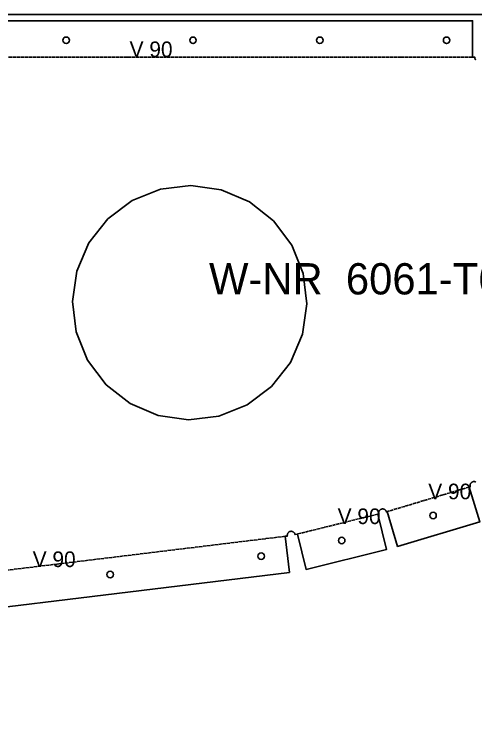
# Model space of a CAD drawing. Header units: millimetres. Extents: x 0 to 2438, y 0 to 1219.
# Drawn here: x 1523.5 to 1700.7, y 942.9 to 1219 of the extents above; entities that cross this region are included whole.
import ezdxf

# ---------------------------------------------------------------- set-up
doc = ezdxf.new("R2010")
doc.units = ezdxf.units.MM
doc.linetypes.add('DASHED', pattern=[1.524, 1.27, -0.254])
for name, color, linetype in [('CUT', 7, 'CONTINUOUS'), ('ETCH', 8, 'CONTINUOUS'), ('HOLE', 6, 'CONTINUOUS'), ('VALLEY', 1, 'DASHED')]:
    doc.layers.add(name, color=color, linetype=linetype)

msp = doc.modelspace()

# ---------------------------------------------------------------- linework, layer by layer
at = {"layer": 'CUT'}
for points in [[(1435.94, 1216.56), (1699.56, 1216.56), (1699.56, 1202.59), (1700.37, 1202.59), (1700.37, 1202.45), (1700.38, 1202.3), (1700.4, 1202.16), (1700.44, 1202.01), (1700.49, 1201.88), (1700.55, 1201.74), (1700.63, 1201.62), (1700.72, 1201.5)], [(1700.76, 1039.47), (1700.62, 1039.53), (1700.48, 1039.58), (1700.34, 1039.61), (1700.19, 1039.63), (1700.05, 1039.64), (1699.9, 1039.63), (1699.75, 1039.61), (1699.61, 1039.57), (1699.47, 1039.52), (1699.34, 1039.45), (1699.22, 1039.37), (1699.1, 1039.29), (1698.99, 1039.18), (1698.89, 1039.07), (1698.81, 1038.95), (1698.73, 1038.83), (1698.67, 1038.69), (1698.63, 1038.55), (1698.59, 1038.41), (1698.57, 1038.27), (1698.57, 1038.12), (1698.58, 1037.97), (1698.6, 1037.83), (1698.64, 1037.68), (1698.64, 1037.66), (1698.27, 1037.55), (1702.28, 1024.17), (1670.75, 1014.74), (1666.75, 1028.13), (1666.4, 1028.02), (1666.38, 1028.09), (1666.33, 1028.23), (1666.27, 1028.36), (1666.19, 1028.49), (1666.1, 1028.61), (1666, 1028.71), (1665.89, 1028.81), (1665.77, 1028.9), (1665.64, 1028.97), (1665.51, 1029.03), (1665.37, 1029.08), (1665.23, 1029.11), (1665.08, 1029.13), (1664.93, 1029.14), (1664.79, 1029.13), (1664.64, 1029.1), (1664.5, 1029.07), (1664.36, 1029.02), (1664.23, 1028.95), (1664.1, 1028.87), (1663.99, 1028.78), (1663.88, 1028.68), (1663.78, 1028.57), (1663.69, 1028.45), (1663.62, 1028.33), (1663.56, 1028.19), (1663.51, 1028.05), (1663.48, 1027.91), (1663.46, 1027.76), (1663.45, 1027.62), (1663.46, 1027.47), (1663.49, 1027.32), (1663.51, 1027.23), (1663.16, 1027.15), (1666.52, 1013.59), (1635.57, 1005.92), (1632.21, 1019.49), (1631.32, 1019.27), (1631.31, 1019.36), (1631.27, 1019.51), (1631.22, 1019.64), (1631.15, 1019.78), (1631.08, 1019.9), (1630.99, 1020.02), (1630.89, 1020.13), (1630.78, 1020.22), (1630.66, 1020.31), (1630.53, 1020.38), (1630.4, 1020.44), (1630.26, 1020.49), (1630.11, 1020.53), (1629.97, 1020.55), (1629.82, 1020.55), (1629.67, 1020.54), (1629.53, 1020.52), (1629.39, 1020.48), (1629.25, 1020.43), (1629.12, 1020.36), (1628.99, 1020.29), (1628.87, 1020.2), (1628.77, 1020.1), (1628.67, 1019.99), (1628.58, 1019.87), (1628.51, 1019.74), (1628.45, 1019.61), (1628.4, 1019.47), (1628.37, 1019.32), (1628.35, 1019.18), (1628.34, 1019.03), (1628.35, 1018.88), (1628.38, 1018.74), (1628.38, 1018.73), (1627.47, 1018.62), (1629.16, 1004.75), (1435.25, 981.16)]]:
    msp.add_lwpolyline(points, dxfattribs=at)
msp.add_lwpolyline([(1578.72, 1064.98), (1590.35, 1063.32), (1602.01, 1064.72), (1612.91, 1069.1), (1622.31, 1076.15), (1629.56, 1085.39), (1634.18, 1096.2), (1635.84, 1107.82), (1634.43, 1119.49), (1630.05, 1130.39), (1623, 1139.79), (1613.76, 1147.04), (1602.96, 1151.65), (1591.33, 1153.31), (1579.67, 1151.91), (1568.77, 1147.53), (1559.37, 1140.48), (1552.12, 1131.24), (1547.5, 1120.43), (1545.84, 1108.8), (1547.25, 1097.14), (1551.63, 1086.24), (1558.68, 1076.84), (1567.92, 1069.59), (1578.72, 1064.98)], close=True, dxfattribs=at)
at = {"layer": 'ETCH'}
msp.add_lwpolyline([(0, 0), (2438, 0), (2438, 1219), (0, 1219)], close=True, dxfattribs=at)
at = {"layer": 'HOLE'}
for centre in [(1543.39, 1209.06), (1592.11, 1209.06), (1640.84, 1209.06), (1689.56, 1209.06), (1684.36, 1026.64), (1649.24, 1017.04), (1618.33, 1010.98), (1560.31, 1003.93)]:
    msp.add_circle(centre, 1.25, dxfattribs=at)
at = {"layer": 'VALLEY'}
for p, q in [((1435.94, 1202.59), (1699.56, 1202.59)), ((1698.27, 1037.55), (1666.75, 1028.13)), ((1663.16, 1027.15), (1632.21, 1019.49)), ((1627.47, 1018.62), (1433.56, 995.03))]:
    msp.add_line(p, q, dxfattribs=at)

# ---------------------------------------------------------------- texts
at = {"layer": 'ETCH'}
for s, height, p in [('V 90', 6, (1567.75, 1202.59)), ('W-NR  6061-T6 0.020in', 12, (1598.27, 1111.49)), ('V 90', 6, (1682.51, 1032.84)), ('V 90', 6, (1647.69, 1023.32)), ('V 90', 6, (1530.52, 1006.82))]:
    msp.add_text(s, height=height, dxfattribs=at).set_placement(p)

doc.saveas('drawing.dxf')
